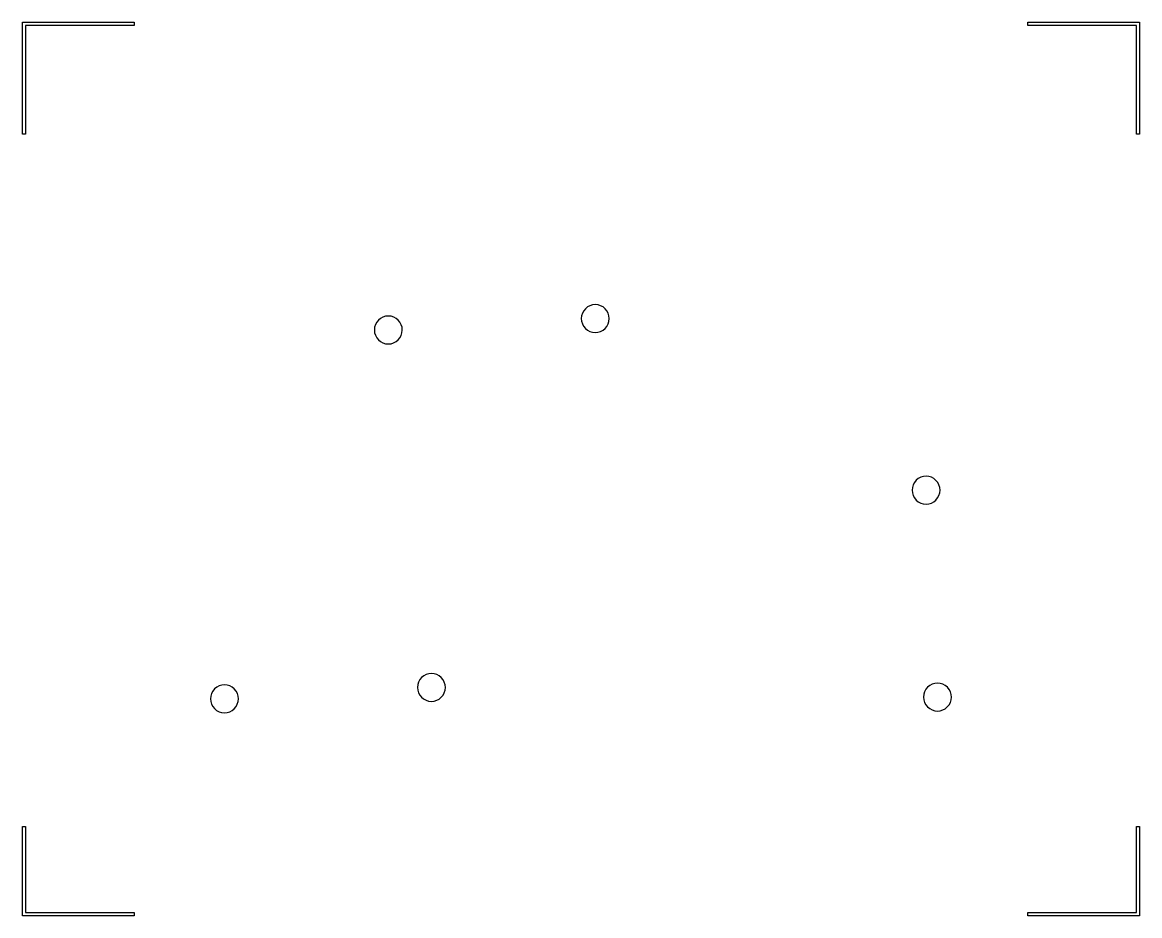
# Model space of a CAD drawing. Extents: x 0 to 10, y 0 to 8.
import ezdxf

# ---------------------------------------------------------------- set-up
doc = ezdxf.new("R2010")
doc.units = 0
doc.layers.add('Layer_1', color=7, linetype='CONTINUOUS')

msp = doc.modelspace()

# ---------------------------------------------------------------- linework, layer by layer
at = {"layer": 'Layer_1', "color": 7}
for points in [[(1.000015, 8.000002), (1.000015, 7.971616), (0.028332, 7.971616), (0.028332, 6.999987), (0, 6.999987), (0, 7.98578), (0, 8.000002), (1.000015, 8.000002), (1.000015, 8.000002)], [(10.000001, 8.000002), (10.000001, 6.999987), (9.971669, 6.999987), (9.971669, 7.971616), (8.999986, 7.971616), (8.999986, 8.000002), (10.000001, 8.000002), (10.000001, 8.000002)], [(0.028332, 0.799979), (0.028332, 0.028333), (1.000015, 0.028333), (1.000015, 0), (0, 0), (0, 0.799979), (0.028332, 0.799979), (0.028332, 0.799979)], [(9.999992, 0.799979), (9.999992, 0), (8.999977, 0), (8.999977, 0.028333), (9.97166, 0.028333), (9.97166, 0.799979), (9.999992, 0.799979), (9.999992, 0.799979)]]:
    msp.add_lwpolyline(points, close=True, dxfattribs=at)
for points in [[(5.12762, 5.221915), (5.152125, 5.22429), (5.175475, 5.231334), (5.197013, 5.242777), (5.216082, 5.258349), (5.231731, 5.277355), (5.24326, 5.298847), (5.250399, 5.322168), (5.252872, 5.346663), (5.250497, 5.371168), (5.243453, 5.394518), (5.23201, 5.416055), (5.216438, 5.435125), (5.197432, 5.450773), (5.17594, 5.462303), (5.152619, 5.469441), (5.128124, 5.471915), (5.103619, 5.46954), (5.08027, 5.462496), (5.058732, 5.451053), (5.039662, 5.435481), (5.024014, 5.416474), (5.012484, 5.394983), (5.005346, 5.371662), (5.002872, 5.347167), (5.005247, 5.322662), (5.012291, 5.299312), (5.023734, 5.277775), (5.039306, 5.258705), (5.058313, 5.243056), (5.079804, 5.231527), (5.103125, 5.224389), (5.12762, 5.221915), (5.12762, 5.221915)], [(3.275607, 5.369691), (3.251102, 5.367317), (3.227753, 5.360273), (3.206215, 5.34883), (3.187145, 5.333258), (3.171497, 5.314251), (3.159967, 5.29276), (3.152829, 5.269439), (3.150355, 5.244944), (3.15273, 5.220439), (3.159774, 5.197089), (3.171217, 5.175551), (3.186789, 5.156482), (3.205796, 5.140833), (3.227287, 5.129303), (3.250608, 5.122165), (3.275103, 5.119692), (3.299608, 5.122067), (3.322958, 5.129111), (3.344496, 5.140554), (3.363565, 5.156125), (3.379214, 5.175132), (3.390744, 5.196624), (3.397882, 5.219945), (3.400355, 5.24444), (3.39798, 5.268945), (3.390936, 5.292294), (3.379493, 5.313832), (3.363922, 5.332902), (3.344915, 5.34855), (3.323423, 5.36008), (3.300102, 5.367218), (3.275607, 5.369691), (3.275607, 5.369691)], [(8.21322, 3.809857), (8.210845, 3.834362), (8.203801, 3.857712), (8.192358, 3.879249), (8.176786, 3.898319), (8.15778, 3.913968), (8.136288, 3.925497), (8.112967, 3.932635), (8.088472, 3.935109), (8.063967, 3.932734), (8.040618, 3.92569), (8.01908, 3.914247), (8.00001, 3.898675), (7.984362, 3.879669), (7.972832, 3.858177), (7.965694, 3.834856), (7.96322, 3.810361), (7.965595, 3.785856), (7.972639, 3.762506), (7.984082, 3.740969), (7.999654, 3.721899), (8.018661, 3.70625), (8.040152, 3.694721), (8.063473, 3.687583), (8.087968, 3.685109), (8.112473, 3.687484), (8.135823, 3.694528), (8.15736, 3.705971), (8.17643, 3.721543), (8.192079, 3.74055), (8.203608, 3.762041), (8.210747, 3.785362), (8.21322, 3.809857), (8.21322, 3.809857)], [(3.660844, 1.919178), (3.685349, 1.921553), (3.708698, 1.928597), (3.730236, 1.94004), (3.749306, 1.955612), (3.764954, 1.974618), (3.776484, 1.99611), (3.783622, 2.019431), (3.786095, 2.043926), (3.783721, 2.068431), (3.776677, 2.09178), (3.765234, 2.113318), (3.749662, 2.132388), (3.730655, 2.148036), (3.709164, 2.159566), (3.685843, 2.166704), (3.661347, 2.169178), (3.636842, 2.166803), (3.613493, 2.159759), (3.591955, 2.148316), (3.572885, 2.132744), (3.557237, 2.113737), (3.545707, 2.092246), (3.538569, 2.068925), (3.536096, 2.04443), (3.53847, 2.019925), (3.545514, 1.996575), (3.556957, 1.975037), (3.572529, 1.955968), (3.591536, 1.940319), (3.613027, 1.928789), (3.636348, 1.921651), (3.660844, 1.919178), (3.660844, 1.919178)], [(1.808834, 2.066953), (1.784329, 2.064579), (1.76098, 2.057535), (1.739442, 2.046092), (1.720372, 2.03052), (1.704724, 2.011513), (1.693194, 1.990022), (1.686056, 1.966701), (1.683583, 1.942205), (1.685957, 1.9177), (1.693001, 1.894351), (1.704444, 1.872813), (1.720016, 1.853743), (1.739023, 1.838095), (1.760514, 1.826565), (1.783835, 1.819427), (1.80833, 1.816954), (1.832835, 1.819328), (1.856185, 1.826372), (1.877723, 1.837815), (1.896792, 1.853387), (1.912441, 1.872394), (1.923971, 1.893885), (1.931109, 1.917206), (1.933582, 1.941702), (1.931207, 1.966207), (1.924163, 1.989556), (1.91272, 2.011094), (1.897149, 2.030164), (1.878142, 2.045812), (1.85665, 2.057342), (1.833329, 2.06448), (1.808834, 2.066953), (1.808834, 2.066953)], [(8.065446, 1.95785), (8.06782, 1.933345), (8.074864, 1.909995), (8.086307, 1.888457), (8.101879, 1.869388), (8.120886, 1.853739), (8.142377, 1.842209), (8.165698, 1.835071), (8.190194, 1.832598), (8.214699, 1.834973), (8.238048, 1.842017), (8.259586, 1.85346), (8.278656, 1.869031), (8.294304, 1.888038), (8.305834, 1.90953), (8.312972, 1.932851), (8.315445, 1.957346), (8.313071, 1.981851), (8.306027, 2.0052), (8.294584, 2.026738), (8.279012, 2.045808), (8.260005, 2.061456), (8.238514, 2.072986), (8.215193, 2.080124), (8.190697, 2.082597), (8.166192, 2.080223), (8.142843, 2.073179), (8.121305, 2.061736), (8.102235, 2.046164), (8.086587, 2.027157), (8.075057, 2.005666), (8.067919, 1.982345), (8.065446, 1.95785), (8.065446, 1.95785)]]:
    msp.add_lwpolyline(points, dxfattribs=at)

doc.saveas('drawing.dxf')
